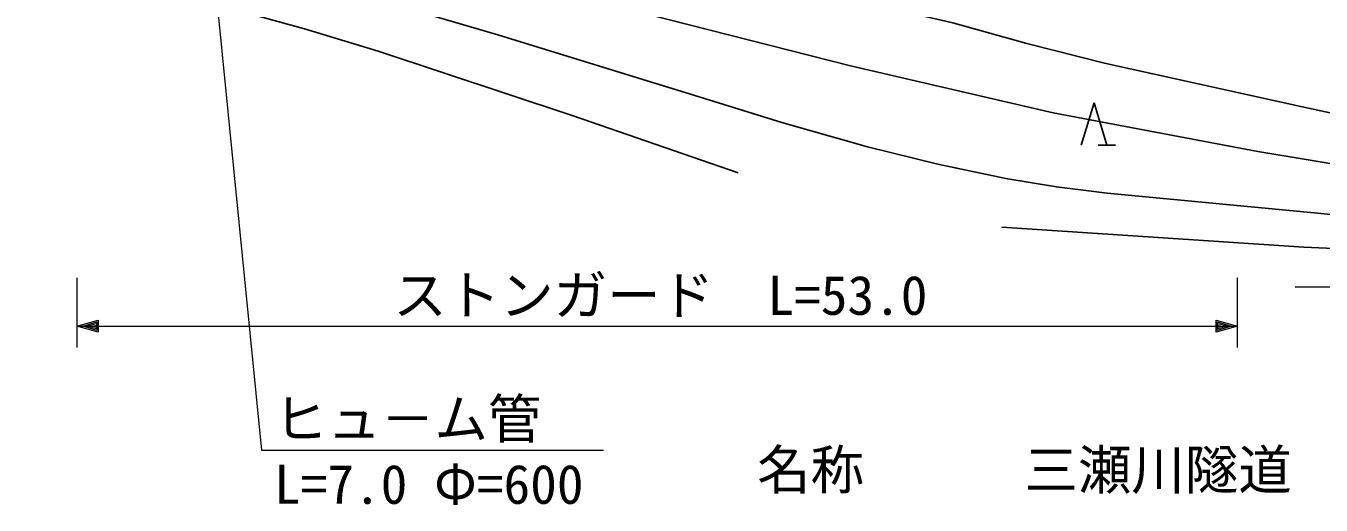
# Model space of a CAD drawing. Units: millimetres, scale not verified. Extents: x 40000 to 680000, y 20000 to 380000.
# Drawn here: x 70725 to 131294, y 249274 to 271691 of the extents above; entities that cross this region are included whole.
import ezdxf
from ezdxf.enums import TextEntityAlignment as Align

# ---------------------------------------------------------------- set-up
doc = ezdxf.new("R2010")
doc.units = ezdxf.units.MM
doc.header["$LTSCALE"] = 1000
doc.layers.add('S-BGD', color=7, linetype='Continuous', lineweight=25)
doc.layers.add('S-STR-HTXT', color=7, linetype='Continuous', lineweight=13)
doc.styles.add('ＭＳ ゴシック', font='')
doc.styles.get('ＭＳ ゴシック').set_extended_font_data('MS Gothic')

msp = doc.modelspace()

# ---------------------------------------------------------------- linework, layer by layer
at = {"layer": 'S-BGD'}
for p, q in [((120078, 266111), (120677, 268090)), ((120677, 268090), (121276, 266111)), ((120877, 266111), (121675, 266111))]:
    msp.add_line(p, q, dxfattribs=at)
for points in [[(72294, 284272), (73120, 283407), (74049, 282590), (75206, 281815), (76405, 281135), (78163, 280192), (79981, 279334), (81652, 278677), (83302, 278137), (85038, 277676), (86977, 277277), (96491, 275686), (100545, 274895), (104699, 273979), (114073, 271841), (117529, 270864), (121165, 269948), (130341, 267917), (139636, 265906), (142028, 265541), (144805, 265232), (153502, 264421)], [(71785, 282300), (72502, 281348), (73195, 280607), (73957, 279962), (74892, 279327), (75942, 278752), (77219, 278186), (79030, 277547), (81132, 276923), (90361, 274431), (99838, 272223), (109288, 269827), (118771, 267631), (128335, 265821), (137757, 264253), (147339, 262820), (156979, 261483), (160944, 261024), (164933, 260663), (168242, 260302)], [(168498, 258391), (158946, 259431), (149469, 260811), (144940, 261462), (140506, 261998), (130965, 262948), (121290, 263867), (118913, 264155), (116557, 264548), (113374, 265227), (110079, 266034), (106069, 267178), (102015, 268440), (92791, 271269), (83566, 273978), (74450, 276763), (73511, 277111), (72644, 277550), (70972, 278894)], [(70566, 276788), (71884, 275894), (73333, 275048), (74633, 274421), (76296, 273745), (78346, 273056), (80458, 272456), (83758, 271555), (87193, 270509), (96275, 267506), (104041, 264824)], [(116372, 262270), (126031, 261641), (130491, 261339), (135051, 261134), (137994, 260953), (141174, 260652), (145706, 260301), (149956, 259872), (152530, 259545), (155034, 259126), (164492, 257278), (166456, 256929), (168577, 256442), (168765, 256395)], [(147139, 258624), (137747, 259457), (130086, 259492)]]:
    msp.add_lwpolyline(points, dxfattribs=at)
at = {"layer": 'S-STR-HTXT'}
for p, q in [((78803, 281390), (81745, 251848)), ((73104, 259913), (73104, 256653)), ((127392, 256653), (127392, 259913)), ((73104, 257643), (74102, 257920)), ((73104, 257643), (127392, 257643)), ((74102, 257366), (73104, 257643)), ((73384, 257643), (74062, 257841)), ((74062, 257445), (73384, 257643)), ((73544, 257643), (74023, 257762)), ((74023, 257524), (73544, 257643)), ((73783, 257643), (73983, 257683)), ((73983, 257604), (73783, 257643)), ((73983, 257683), (73983, 257604)), ((74023, 257762), (74023, 257524)), ((74062, 257841), (74062, 257445)), ((74102, 257920), (74102, 257366)), ((126394, 257366), (126394, 257920)), ((126394, 257920), (127392, 257643)), ((127392, 257643), (126394, 257366)), ((126434, 257445), (126434, 257841)), ((126434, 257841), (127112, 257643)), ((127112, 257643), (126434, 257445)), ((126473, 257524), (126473, 257762)), ((126473, 257762), (126953, 257643)), ((126953, 257643), (126473, 257524)), ((126513, 257604), (126513, 257683)), ((126513, 257683), (126713, 257643)), ((126713, 257643), (126513, 257604)), ((81745, 251848), (97730, 251848))]:
    msp.add_line(p, q, dxfattribs=at)

# ---------------------------------------------------------------- texts
at = {"layer": 'S-STR-HTXT', "style": 'ＭＳ ゴシック'}
for s, p in [('ストンガード\u3000L=53.0', (87903, 257624)), ('ヒュ－ム管', (82330, 251848)), ('名称\u3000\u3000\u3000三瀬川隧道', (104920, 249463)), ('L=7.0 Φ=600', (82330, 248784))]:
    msp.add_text(s, height=1833, dxfattribs=at).set_placement(p, align=Align.BOTTOM_LEFT)

doc.saveas('drawing.dxf')
